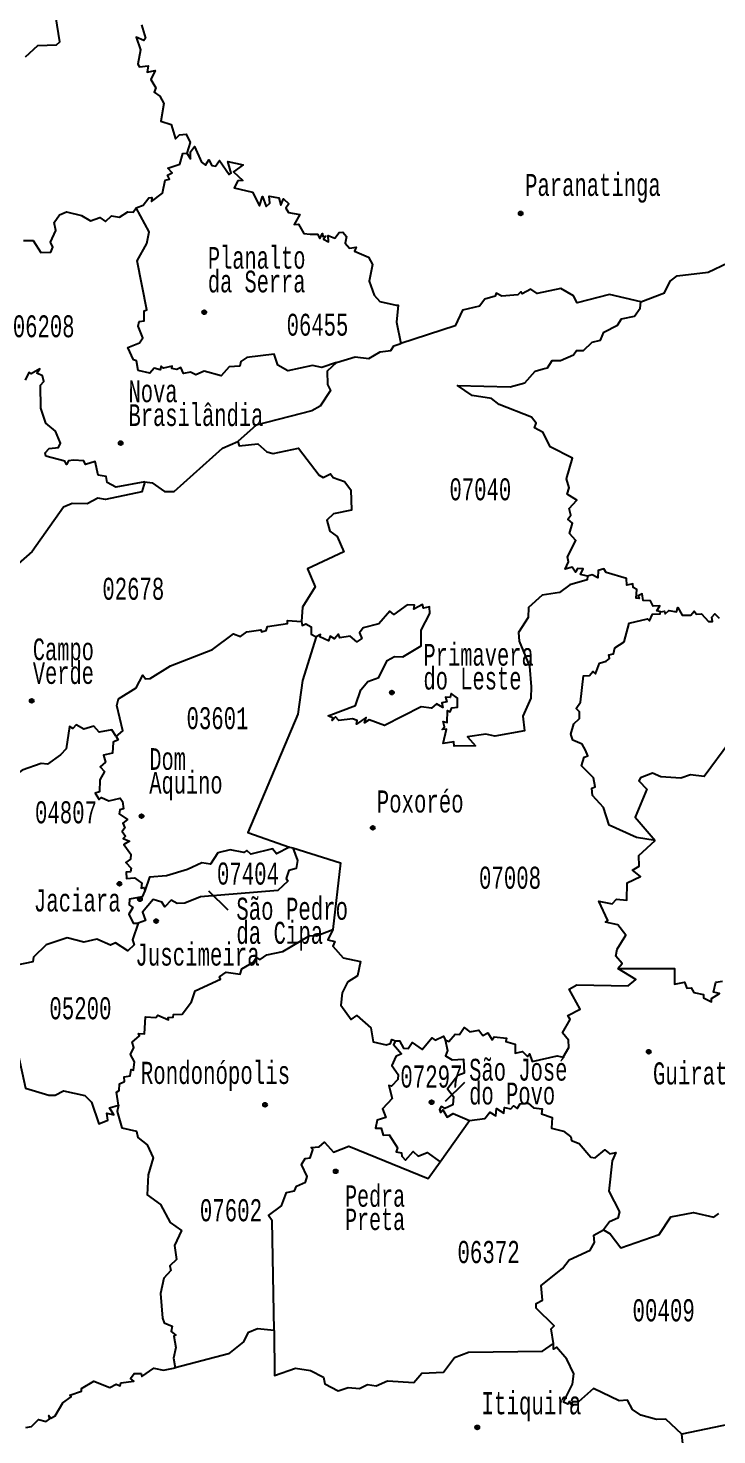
# Model space of a CAD drawing. Header units: millimetres. Extents: x 9851 to 10267, y 23387 to 23778.
# Drawn here: x 10038.98 to 10054.73, y 23552.53 to 23584.72 of the extents above; entities that cross this region are included whole.
import ezdxf
from ezdxf.enums import TextEntityAlignment as Align

# ---------------------------------------------------------------- set-up
doc = ezdxf.new("R2010")
doc.units = ezdxf.units.MM
doc.layers.add('3', color=7, linetype='Continuous')
doc.styles.add('MONOTXT', font='MONOTXT', dxfattribs={"height": 0.2})

# ---------------------------------------------------------------- blocks, each defined once
blk = doc.blocks.new('SEDE')
at = {"layer": '3', "color": 7, "linetype": 'Continuous'}
blk.add_circle((0, 0), 0.00451, dxfattribs=at)

msp = doc.modelspace()

# ---------------------------------------------------------------- linework, layer by layer
at = {"color": 7, "linetype": 'Continuous'}
for p, q in [((10044.954, 23565.98), (10045.032, 23565.96)), ((10043.101, 23564.979), (10043.549, 23564.549)), ((10048.523, 23560.171), (10048.967, 23560.605)), ((10048.401, 23558.781), (10049.075, 23559.725)), ((10053.956, 23552.261), (10053.924, 23552.55))]:
    msp.add_line(p, q, dxfattribs=at)
for points in [[(10038.923, 23584.064), (10039.204, 23584.323), (10039.632, 23584.337), (10039.709, 23584.4), (10039.613, 23584.977)], [(10041.572, 23584.792), (10041.668, 23584.486), (10041.623, 23584.436), (10041.451, 23584.509), (10041.548, 23584.222), (10041.492, 23583.892), (10041.526, 23583.833), (10041.727, 23583.851), (10041.7, 23583.706), (10041.887, 23583.745), (10041.783, 23583.545), (10041.901, 23583.352), (10041.86, 23583.255), (10041.994, 23583.159), (10042.083, 23582.993), (10042.017, 23582.585), (10042.255, 23582.51), (10042.351, 23582.183), (10042.439, 23582.277), (10042.595, 23582.291), (10042.686, 23582.102), (10042.613, 23581.854)], [(10041.453, 23580.608), (10041.612, 23580.665), (10041.737, 23580.831), (10041.808, 23580.84), (10041.803, 23580.747), (10042.052, 23580.941), (10042.115, 23581.239), (10042.213, 23581.26), (10042.164, 23581.353), (10042.277, 23581.403), (10042.178, 23581.511), (10042.446, 23581.608), (10042.517, 23581.847), (10042.613, 23581.854)], [(10042.613, 23581.854), (10042.694, 23581.724), (10042.692, 23581.885), (10042.785, 23582.009), (10042.947, 23581.65), (10043.036, 23581.582), (10043.11, 23581.703), (10043.181, 23581.572), (10043.263, 23581.562), (10043.357, 23581.686), (10043.58, 23581.367), (10043.626, 23581.399), (10043.546, 23581.665), (10043.898, 23581.588), (10043.675, 23581.428), (10043.89, 23581.228), (10043.774, 23581.227), (10043.688, 23581.06), (10044.107, 23580.964), (10044.273, 23580.654), (10044.34, 23580.866), (10044.424, 23580.639), (10044.507, 23580.713), (10044.494, 23580.87), (10044.714, 23580.836), (10044.76, 23580.664), (10044.82, 23580.809), (10044.94, 23580.697), (10044.869, 23580.602), (10044.936, 23580.498), (10045.194, 23580.451), (10045.063, 23580.224), (10045.165, 23580.232), (10045.283, 23580.022), (10045.426, 23580.007), (10045.597, 23580.005), (10045.647, 23579.903), (10045.707, 23580.018), (10045.72, 23579.948), (10045.789, 23579.959), (10045.733, 23579.886), (10045.846, 23579.826), (10045.84, 23579.976), (10045.994, 23579.913), (10046.09, 23580.044), (10046.174, 23580.047), (10046.26, 23579.947), (10046.228, 23579.794), (10046.33, 23579.685), (10046.484, 23579.706), (10046.439, 23579.612), (10046.763, 23579.478), (10046.852, 23579.309), (10046.781, 23578.93), (10046.891, 23578.605), (10047.021, 23578.465), (10047.394, 23578.38), (10047.441, 23578.382), (10047.403, 23577.988), (10047.498, 23577.5)], [(10038.875, 23579.861), (10039.095, 23579.858), (10039.27, 23579.585), (10039.5, 23579.593), (10039.546, 23579.708), (10039.492, 23579.822), (10039.612, 23580.087), (10039.577, 23580.268), (10039.697, 23580.449), (10039.858, 23580.511), (10040.203, 23580.432), (10040.409, 23580.305), (10040.62, 23580.383), (10040.753, 23580.291), (10040.888, 23580.426), (10041.071, 23580.395), (10041.258, 23580.516), (10041.385, 23580.503), (10041.453, 23580.608)], [(10046.034, 23577.064), (10045.696, 23576.951), (10045.48, 23576.997), (10044.921, 23576.878), (10044.692, 23577.006), (10044.608, 23577.256), (10043.978, 23577.18), (10043.841, 23577.091), (10043.821, 23576.987), (10043.575, 23576.969), (10043.395, 23576.76), (10043.005, 23576.869), (10042.814, 23576.786), (10042.69, 23576.845), (10042.533, 23576.816), (10042.474, 23576.955), (10042.383, 23576.906), (10042.268, 23576.932), (10042.277, 23576.985), (10042.078, 23576.94), (10042.026, 23576.985), (10042.003, 23576.896), (10041.864, 23576.935), (10041.765, 23576.826), (10041.499, 23576.885), (10041.461, 23577.104), (10041.392, 23577.129), (10041.259, 23577.413), (10041.524, 23577.518), (10041.603, 23577.63), (10041.495, 23577.896), (10041.518, 23578.006), (10041.637, 23578.023), (10041.634, 23578.249), (10041.698, 23578.276), (10041.472, 23579.393), (10041.695, 23579.791), (10041.747, 23580.057), (10041.453, 23580.608)], [(10052.99, 23578.453), (10053.527, 23578.664), (10053.66, 23578.925), (10053.821, 23579.053), (10054.524, 23579.137), (10054.974, 23579.346), (10055.233, 23579.665), (10055.145, 23579.779), (10055.299, 23580.025), (10055.423, 23580.169), (10055.566, 23580.157), (10055.569, 23580.287), (10055.638, 23580.301), (10055.585, 23580.351), (10055.75, 23580.372), (10055.839, 23580.57), (10056.089, 23580.761)], [(10052.99, 23578.453), (10052.274, 23578.626), (10051.536, 23578.435), (10051.451, 23578.592), (10051.156, 23578.757), (10050.616, 23578.647), (10050.476, 23578.745), (10050.277, 23578.637), (10050.241, 23578.683), (10050.179, 23578.619), (10049.809, 23578.584), (10049.678, 23578.656), (10049.659, 23578.585), (10049.419, 23578.519), (10049.301, 23578.353), (10048.913, 23578.264), (10048.745, 23577.906), (10047.498, 23577.5)], [(10051.772, 23572.181), (10051.61, 23572.217), (10051.673, 23572.343), (10051.543, 23572.351), (10051.492, 23572.271), (10051.422, 23572.383), (10051.262, 23572.338), (10051.338, 23572.509), (10051.308, 23572.618), (10051.5, 23572.992), (10051.354, 23573.155), (10051.429, 23573.388), (10051.319, 23573.482), (10051.385, 23573.578), (10051.353, 23573.724), (10051.523, 23573.918), (10051.301, 23574.056), (10051.349, 23574.197), (10051.291, 23574.406), (10051.428, 23574.877), (10050.916, 23575.14), (10050.753, 23575.468), (10050.555, 23575.574), (10050.597, 23575.679), (10050.485, 23575.814), (10049.75, 23576.105), (10049.577, 23576.246), (10049.132, 23576.315), (10048.798, 23576.541), (10049.999, 23576.511), (10050.333, 23576.601), (10050.573, 23576.869), (10050.755, 23576.923), (10050.853, 23576.943), (10050.964, 23577.111), (10051.154, 23577.116), (10051.445, 23577.243), (10051.517, 23577.344), (10051.674, 23577.345), (10051.872, 23577.53), (10052.067, 23577.578), (10052.144, 23577.764), (10052.452, 23577.925), (10052.544, 23578.064), (10052.841, 23578.126), (10052.976, 23578.313), (10052.99, 23578.453)], [(10046.034, 23577.064), (10046.457, 23577.195), (10046.768, 23577.161), (10047.032, 23577.312), (10047.272, 23577.344), (10047.344, 23577.45), (10047.498, 23577.5)], [(10041.651, 23574.34), (10040.983, 23574.215), (10040.785, 23574.32), (10040.766, 23574.457), (10040.586, 23574.493), (10040.512, 23574.803), (10040.294, 23574.733), (10040.251, 23574.815), (10040.019, 23574.834), (10039.907, 23574.818), (10039.861, 23574.732), (10039.819, 23574.809), (10039.385, 23574.924), (10039.369, 23575.001), (10039.46, 23575.103), (10039.678, 23575.12), (10039.719, 23575.221), (10039.606, 23575.495), (10039.389, 23575.681), (10039.274, 23576.023), (10039.262, 23576.551), (10039.343, 23576.634), (10039.308, 23576.762), (10039.181, 23576.825), (10039.248, 23576.922), (10039.054, 23576.81), (10038.994, 23576.84), (10038.914, 23576.665)], [(10046.034, 23577.064), (10045.82, 23576.868), (10045.823, 23576.563), (10045.895, 23576.428), (10045.657, 23576.072), (10045.467, 23575.965), (10044.192, 23575.63), (10043.777, 23575.26)], [(10041.651, 23574.34), (10041.816, 23574.311), (10042.099, 23574.115), (10042.319, 23574.119), (10043.421, 23575.105), (10043.777, 23575.26)], [(10043.777, 23575.26), (10043.806, 23575.162), (10044.232, 23575.209), (10044.44, 23575.022), (10044.585, 23574.989), (10045.159, 23575.108), (10045.638, 23574.489), (10045.724, 23574.437), (10045.892, 23574.524), (10045.956, 23574.435), (10046.21, 23574.344), (10046.356, 23574.152), (10046.372, 23573.687), (10045.965, 23573.602), (10045.812, 23573.461), (10045.88, 23573.21), (10046.046, 23573.087), (10046.198, 23572.737), (10045.366, 23572.345), (10045.544, 23571.932), (10045.254, 23571.469), (10045.233, 23571.145)], [(10041.651, 23574.34), (10041.579, 23574.111), (10040.749, 23573.935), (10040.574, 23573.962), (10040.328, 23573.835), (10039.988, 23573.842), (10039.789, 23573.755), (10039.077, 23572.746), (10037.407, 23571.281)], [(10051.772, 23572.181), (10051.758, 23572.092), (10051.367, 23571.982), (10051.13, 23571.808), (10050.735, 23571.744), (10050.423, 23571.46), (10050.412, 23571.237), (10050.194, 23570.893), (10050.205, 23570.689), (10050.443, 23570.123), (10050.48, 23569.65), (10050.474, 23569.387), (10050.288, 23568.978), (10050.331, 23568.638), (10049.652, 23568.522), (10049.448, 23568.563), (10049.028, 23568.504), (10049.212, 23568.298), (10048.719, 23568.29), (10048.71, 23568.39), (10048.468, 23568.35), (10048.546, 23568.677), (10048.444, 23568.672), (10048.498, 23568.734), (10048.469, 23568.857), (10048.558, 23568.833), (10048.572, 23569.109), (10048.627, 23569.079), (10048.671, 23569.163), (10048.798, 23569.181), (10048.8, 23569.39), (10048.652, 23569.494), (10048.628, 23569.4), (10048.521, 23569.408), (10048.551, 23569.304), (10048.439, 23569.281), (10048.461, 23569.171), (10048.315, 23569.256), (10048.201, 23569.157), (10047.966, 23569.188), (10047.125, 23568.76), (10046.779, 23568.89), (10046.668, 23568.825), (10046.708, 23568.948), (10046.488, 23568.791), (10046.501, 23568.88), (10046.395, 23568.913), (10046.085, 23568.876), (10046.009, 23568.963), (10045.933, 23568.878), (10045.957, 23568.932), (10045.841, 23568.98), (10046.468, 23569.22), (10046.587, 23569.575), (10046.75, 23569.77), (10046.997, 23569.863), (10047.192, 23570.248), (10047.354, 23570.339), (10047.55, 23570.336), (10047.963, 23570.584), (10047.967, 23570.942), (10048.161, 23571.322), (10048.158, 23571.48), (10048.018, 23571.448), (10047.995, 23571.53), (10047.801, 23571.423), (10047.817, 23571.514), (10047.643, 23571.524), (10047.341, 23571.302), (10047.252, 23571.379), (10047.001, 23571.091), (10046.642, 23570.996), (10046.56, 23570.886), (10046.607, 23570.756), (10046.495, 23570.68), (10046.342, 23570.803), (10046.11, 23570.768), (10046.08, 23570.854), (10045.984, 23570.745), (10045.887, 23570.803), (10045.849, 23570.698), (10045.646, 23570.789), (10045.662, 23570.843), (10045.568, 23570.793)], [(10053.434, 23571.364), (10053.35, 23571.387), (10053.423, 23571.498), (10053.267, 23571.492), (10053.209, 23571.614), (10053.043, 23571.624), (10053.02, 23571.774), (10052.926, 23571.727), (10052.949, 23571.668), (10052.884, 23571.679), (10052.897, 23571.874), (10052.811, 23571.917), (10052.804, 23572.003), (10052.67, 23571.97), (10052.663, 23572.122), (10052.192, 23572.26), (10052.139, 23572.347), (10052.012, 23572.307), (10052.003, 23572.143), (10051.872, 23572.213), (10051.772, 23572.181)], [(10053.434, 23571.364), (10053.531, 23571.38), (10053.548, 23571.317), (10053.627, 23571.392), (10053.804, 23571.365), (10053.837, 23571.459), (10053.934, 23571.289), (10054.134, 23571.283), (10054.205, 23571.38), (10054.258, 23571.308), (10054.374, 23571.317), (10054.533, 23571.139), (10054.623, 23571.144), (10054.609, 23571.242), (10054.683, 23571.32), (10054.775, 23571.218)], [(10040.993, 23568.51), (10041.144, 23568.637), (10041.008, 23569.22), (10041.048, 23569.376), (10041.448, 23569.626), (10041.604, 23569.911), (10041.667, 23569.832), (10041.771, 23569.839), (10042.238, 23570.127), (10043.197, 23570.502), (10043.678, 23570.862), (10043.84, 23570.797), (10043.982, 23570.905), (10044.299, 23570.951), (10044.318, 23570.905), (10044.42, 23570.936), (10044.451, 23571.026), (10044.909, 23571.096), (10044.908, 23571.163), (10045.233, 23571.145)], [(10045.233, 23571.145), (10045.245, 23571.047), (10045.326, 23571.092), (10045.454, 23571.019), (10045.451, 23570.85), (10045.568, 23570.793)], [(10053.312, 23566.131), (10052.891, 23566.199), (10052.266, 23566.484), (10052.134, 23566.886), (10051.885, 23567.158), (10051.867, 23567.331), (10051.947, 23567.358), (10051.908, 23567.569), (10051.628, 23567.842), (10051.69, 23568.039), (10051.776, 23568.067), (10051.724, 23568.198), (10051.645, 23568.335), (10051.432, 23568.424), (10051.384, 23568.568), (10051.455, 23568.799), (10051.584, 23568.923), (10051.589, 23569.073), (10051.509, 23569.15), (10051.605, 23569.296), (10051.68, 23569.896), (10051.816, 23569.904), (10051.89, 23569.995), (10051.952, 23569.947), (10052.043, 23570.191), (10052.198, 23570.231), (10052.272, 23570.295), (10052.256, 23570.38), (10052.361, 23570.4), (10052.396, 23570.537), (10052.61, 23570.68), (10052.721, 23571.101), (10053.141, 23571.202), (10053.184, 23571.155), (10053.252, 23571.313), (10053.431, 23571.316), (10053.434, 23571.364)], [(10045.568, 23570.793), (10045.256, 23569.792), (10045.146, 23569.025), (10044.004, 23566.315), (10044.954, 23565.98)], [(10040.993, 23568.51), (10040.893, 23568.662), (10040.603, 23568.612), (10040.487, 23568.747), (10040.255, 23568.682), (10040.078, 23568.776), (10040.007, 23568.696), (10039.929, 23568.736), (10039.851, 23568.231), (10039.722, 23568.092), (10039.422, 23567.877), (10039.28, 23567.891), (10038.845, 23567.743), (10038.305, 23567.348), (10038.272, 23567.04), (10037.735, 23565.829)], [(10040.993, 23568.51), (10041.037, 23568.435), (10040.928, 23568.378), (10040.909, 23568.13), (10040.704, 23568.083), (10040.753, 23567.921), (10040.63, 23567.817), (10040.724, 23567.71), (10040.622, 23567.519), (10040.614, 23567.242), (10040.512, 23567.211), (10040.609, 23567.07), (10040.658, 23567.112), (10040.83, 23567.038), (10041.085, 23567.099), (10041.14, 23567.024), (10041.162, 23566.859), (10041.074, 23566.836), (10041.059, 23566.745), (10041.251, 23566.609), (10041.148, 23566.53), (10041.191, 23566.42), (10041.133, 23566.336), (10041.208, 23566.234), (10041.153, 23566.181), (10041.296, 23566.119), (10041.17, 23566.039), (10041.331, 23565.822), (10041.323, 23565.702), (10041.214, 23565.627), (10041.339, 23565.499), (10041.322, 23565.414), (10041.219, 23565.404), (10041.232, 23565.261), (10041.41, 23565.275), (10041.584, 23565.154), (10041.568, 23565.044), (10041.634, 23565.056), (10041.653, 23564.977)], [(10055.025, 23568.386), (10054.439, 23567.598), (10054.122, 23567.631), (10053.905, 23567.555), (10053.445, 23567.587), (10053.257, 23567.674), (10052.978, 23567.562), (10052.939, 23567.495), (10053.127, 23567.306), (10052.859, 23566.666), (10053.312, 23566.131)], [(10044.954, 23565.98), (10044.659, 23565.824), (10044.564, 23565.94), (10044.073, 23565.82), (10043.983, 23565.901), (10043.916, 23565.858), (10043.603, 23565.917), (10043.315, 23565.847), (10043.148, 23565.593), (10042.952, 23565.62), (10042.628, 23565.466), (10042.144, 23565.323), (10041.758, 23565.292), (10041.653, 23564.977)], [(10052.46, 23563.206), (10052.561, 23563.318), (10052.415, 23563.487), (10052.447, 23563.643), (10052.646, 23563.965), (10052.466, 23564.204), (10052.177, 23564.261), (10052.236, 23564.302), (10052.025, 23564.745), (10052.335, 23564.681), (10052.433, 23564.786), (10052.67, 23564.763), (10052.672, 23565.163), (10052.984, 23565.307), (10052.798, 23565.455), (10052.947, 23565.546), (10052.943, 23565.79), (10053.312, 23566.131)], [(10045.032, 23565.96), (10045.143, 23565.674), (10045.112, 23565.493), (10044.939, 23565.448), (10044.88, 23565.265), (10044.921, 23565.199), (10044.693, 23564.989), (10042.92, 23564.846), (10042.565, 23564.701), (10042.389, 23564.689), (10042.25, 23564.769), (10042.103, 23564.616), (10042.041, 23564.723), (10041.84, 23564.781), (10041.595, 23564.491), (10041.662, 23564.304), (10041.494, 23564.241)], [(10045.032, 23565.96), (10046.124, 23565.622), (10045.948, 23564.095)], [(10041.653, 23564.977), (10041.591, 23564.846), (10041.302, 23564.788), (10041.292, 23564.661), (10041.377, 23564.597), (10041.283, 23564.443), (10041.384, 23564.244), (10041.494, 23564.241)], [(10041.494, 23564.241), (10041.364, 23563.861), (10041.409, 23563.744), (10041.262, 23563.605), (10040.979, 23563.793), (10040.867, 23563.738), (10040.555, 23563.871), (10040.255, 23563.807), (10039.87, 23563.903), (10039.395, 23563.744), (10039.106, 23563.462), (10039.087, 23563.359), (10038.688, 23563.271), (10038.605, 23563.179), (10038.47, 23563.238), (10038.335, 23563.13)], [(10041.046, 23560.076), (10040.998, 23560.377), (10041.059, 23560.412), (10041.067, 23560.567), (10041.184, 23560.618), (10041.175, 23560.727), (10041.315, 23560.75), (10041.337, 23560.89), (10041.391, 23560.876), (10041.412, 23561.068), (10041.322, 23561.238), (10041.4, 23561.395), (10041.358, 23561.52), (10041.53, 23561.665), (10041.505, 23561.716), (10041.638, 23561.707), (10041.668, 23562.098), (10041.897, 23562.081), (10041.944, 23562.137), (10042.19, 23562.026), (10042.18, 23562.082), (10042.3, 23562.093), (10042.307, 23562.152), (10042.502, 23562.16), (10042.718, 23562.437), (10042.798, 23562.692), (10043.377, 23562.959), (10043.358, 23563.011), (10043.511, 23563.117), (10043.827, 23563.072), (10043.868, 23563.197), (10044.144, 23563.353), (10044.2, 23563.456), (10044.288, 23563.412), (10044.435, 23563.517), (10044.801, 23563.593), (10045.418, 23563.96), (10045.572, 23563.949), (10045.948, 23564.095)], [(10045.948, 23564.095), (10045.832, 23563.857), (10045.99, 23563.82), (10045.946, 23563.711), (10046.186, 23563.451), (10046.582, 23563.361), (10046.508, 23563.038), (10046.28, 23562.891), (10046.158, 23562.643), (10046.132, 23562.365), (10046.365, 23562.04), (10046.496, 23562.126), (10046.817, 23561.846), (10046.87, 23561.529), (10047.167, 23561.457), (10047.267, 23561.487), (10047.298, 23561.582), (10047.382, 23561.545)], [(10038.335, 23563.13), (10038.925, 23560.468), (10039.454, 23560.309), (10039.601, 23560.303), (10039.79, 23560.406), (10040.279, 23560.294), (10040.427, 23560.142), (10040.595, 23559.649), (10040.8, 23559.735), (10040.778, 23559.89), (10040.937, 23559.855), (10040.845, 23560.017), (10041.046, 23560.076)], [(10048.517, 23561.571), (10048.6, 23561.532), (10048.742, 23561.702), (10048.845, 23561.69), (10048.949, 23561.853), (10049.082, 23561.757), (10049.286, 23561.792), (10049.378, 23561.67), (10049.492, 23561.729), (10049.586, 23561.572), (10049.634, 23561.642), (10049.919, 23561.611), (10049.902, 23561.533), (10050.117, 23561.473), (10050.114, 23561.269), (10050.283, 23561.304), (10050.399, 23561.193), (10050.443, 23561.249), (10050.503, 23561.075), (10051.076, 23561.206), (10051.211, 23561.171), (10051.342, 23561.398), (10051.333, 23561.564), (10051.198, 23561.732), (10051.374, 23562.036), (10051.322, 23562.128), (10051.599, 23562.276), (10051.349, 23562.729), (10051.526, 23562.83), (10052.695, 23562.808), (10052.872, 23562.951), (10052.46, 23563.206)], [(10052.46, 23563.206), (10053.757, 23563.205), (10053.755, 23562.848), (10053.989, 23562.892), (10054.039, 23562.753), (10054.142, 23562.762), (10054.198, 23562.655), (10054.417, 23562.607), (10054.422, 23562.535), (10054.6, 23562.44), (10054.606, 23562.52), (10054.788, 23562.628), (10054.651, 23562.665), (10054.699, 23562.891), (10054.857, 23562.91)], [(10047.382, 23561.545), (10047.332, 23561.468), (10047.518, 23561.252), (10047.384, 23561.189), (10047.294, 23560.982), (10047.437, 23560.781), (10047.434, 23560.663), (10047.289, 23560.51), (10047.228, 23560.525), (10047.306, 23560.232), (10047.08, 23559.993), (10047.155, 23559.791), (10046.957, 23559.73), (10046.925, 23559.551), (10047.052, 23559.547), (10047.098, 23559.392), (10047.236, 23559.396), (10047.423, 23559.098), (10047.396, 23559.012), (10047.516, 23558.988), (10047.523, 23558.911), (10047.609, 23558.818), (10047.782, 23559.016), (10047.899, 23558.908), (10048.105, 23558.99), (10048.401, 23558.781)], [(10047.382, 23561.545), (10047.473, 23561.545), (10047.56, 23561.381), (10047.67, 23561.374), (10047.761, 23561.511), (10047.992, 23561.348), (10048.213, 23561.614), (10048.29, 23561.567), (10048.48, 23561.657), (10048.517, 23561.571)], [(10048.517, 23561.571), (10048.572, 23561.328), (10048.524, 23561.202), (10048.672, 23561.115), (10048.935, 23561.13), (10048.951, 23560.812), (10048.803, 23560.753), (10048.57, 23560.449), (10048.703, 23560.278), (10048.691, 23560.082), (10048.509, 23559.998), (10048.42, 23560.044), (10048.387, 23559.975), (10048.412, 23559.907), (10048.465, 23559.973), (10048.562, 23559.799), (10048.697, 23559.885), (10049.075, 23559.725)], [(10041.046, 23560.076), (10041.014, 23559.928), (10041.127, 23559.556), (10041.462, 23559.48), (10041.491, 23559.336), (10041.699, 23559.167), (10041.838, 23558.873), (10041.728, 23558.486), (10041.706, 23558.023), (10042.01, 23557.802), (10042.227, 23557.389), (10042.484, 23557.208), (10042.33, 23556.869), (10042.375, 23556.546), (10042.217, 23556.404), (10042.244, 23556.295), (10042.082, 23556.117), (10042.006, 23555.767), (10042.051, 23555.201), (10042.091, 23555.099), (10042.276, 23555.017), (10042.249, 23554.896), (10042.361, 23554.811), (10042.311, 23554.79), (10042.361, 23554.532), (10042.301, 23554.292), (10042.346, 23554.07)], [(10049.075, 23559.725), (10049.424, 23559.774), (10049.536, 23559.919), (10049.677, 23559.831), (10049.692, 23559.998), (10049.854, 23559.896), (10049.873, 23560.021), (10050.015, 23559.993), (10050.079, 23560.06), (10050.159, 23560.003), (10050.226, 23560.109), (10050.416, 23560.121), (10050.534, 23560.016), (10050.734, 23559.994), (10050.714, 23559.875), (10050.963, 23559.793), (10050.945, 23559.549), (10051.221, 23559.479), (10051.391, 23559.352), (10051.402, 23559.269), (10051.582, 23559.198), (10051.847, 23558.885), (10051.945, 23558.869), (10052.164, 23559.052), (10052.28, 23558.965), (10052.416, 23558.991), (10052.332, 23558.803), (10052.26, 23558.109), (10052.501, 23557.637), (10052.465, 23557.495), (10052.271, 23557.411), (10052.135, 23557.225)], [(10044.603, 23554.921), (10044.557, 23557.428), (10044.477, 23557.552), (10044.772, 23557.771), (10044.89, 23558.076), (10045.072, 23558.113), (10045.118, 23558.221), (10045.323, 23558.317), (10045.361, 23558.447), (10045.234, 23558.717), (10045.315, 23558.855), (10045.427, 23558.872), (10045.491, 23559.058), (10045.448, 23559.109), (10045.632, 23559.124), (10045.753, 23559.231), (10045.964, 23559.002), (10046.311, 23559.142), (10048.127, 23558.398), (10048.401, 23558.781)], [(10052.135, 23557.225), (10052.288, 23557.132), (10052.529, 23556.809), (10053.405, 23557.118), (10053.674, 23557.52), (10054.19, 23557.618), (10054.659, 23557.514), (10054.771, 23557.598)], [(10050.989, 23554.622), (10050.94, 23554.957), (10051.007, 23555.03), (10050.594, 23555.432), (10050.592, 23555.541), (10050.74, 23555.614), (10050.71, 23555.947), (10051.196, 23556.339), (10051.346, 23556.54), (10051.829, 23556.759), (10051.932, 23556.938), (10051.916, 23557.1), (10052.135, 23557.225)], [(10057.147, 23556.284), (10057.156, 23556.102), (10057.353, 23556.16), (10057.517, 23556.116), (10057.635, 23555.903), (10057.84, 23555.873), (10058.144, 23555.688), (10058.11, 23555.577), (10057.878, 23555.452), (10057.417, 23554.974), (10057.229, 23554.89), (10055.02, 23552.779), (10053.924, 23552.55)], [(10044.603, 23554.921), (10044.225, 23554.962), (10044.007, 23554.867), (10043.904, 23554.663), (10043.565, 23554.388), (10042.346, 23554.07)], [(10044.603, 23554.921), (10044.617, 23553.892), (10045.094, 23554.058), (10045.433, 23554.005), (10045.736, 23553.851), (10045.765, 23553.703), (10046.069, 23553.539), (10046.297, 23553.621), (10046.558, 23553.597), (10046.741, 23553.683), (10046.936, 23553.654), (10047.196, 23553.77), (10047.798, 23553.734), (10047.982, 23553.945), (10048.478, 23553.966), (10048.729, 23554.3), (10049.047, 23554.429), (10050.743, 23554.447), (10050.989, 23554.622)], [(10053.924, 23552.55), (10053.556, 23552.895), (10053.345, 23552.882), (10052.989, 23552.988), (10052.798, 23553.115), (10052.682, 23553.324), (10052.495, 23553.311), (10051.904, 23553.595), (10051.562, 23553.287), (10051.422, 23553.291), (10051.41, 23553.21), (10051.354, 23553.294), (10051.318, 23553.237), (10051.221, 23553.278), (10051.423, 23553.691), (10051.453, 23553.928), (10051.295, 23554.266), (10051.059, 23554.539), (10050.988, 23554.496), (10050.989, 23554.622)], [(10038.928, 23552.701), (10039.055, 23552.726), (10039.217, 23552.887), (10039.391, 23552.841), (10039.476, 23552.898), (10039.453, 23552.978), (10039.501, 23552.919), (10039.603, 23552.968), (10039.772, 23553.266), (10039.965, 23553.4), (10039.933, 23553.443), (10040.198, 23553.532), (10040.2, 23553.595), (10040.482, 23553.759), (10040.849, 23553.618), (10040.992, 23553.691), (10041.085, 23553.656), (10041.099, 23553.725), (10041.394, 23553.76), (10041.323, 23553.821), (10041.408, 23553.935), (10041.562, 23553.935), (10041.577, 23553.871), (10041.858, 23554.063), (10042.075, 23554.014), (10042.346, 23554.07)]]:
    msp.add_lwpolyline(points, dxfattribs=at)
for p in [(10050.241, 23580.477), (10043.008, 23578.218), (10041.097, 23575.224), (10039.063, 23569.327), (10047.297, 23569.517), (10041.574, 23566.688), (10046.86, 23566.421), (10041.069, 23565.141), (10041.538, 23564.788), (10041.908, 23564.288), (10053.169, 23561.299), (10044.397, 23560.085), (10048.205, 23560.143), (10046.013, 23558.563), (10049.249, 23552.705)]:
    msp.add_point(p, dxfattribs=at)

# ---------------------------------------------------------------- block references
for p, xscale, yscale, zscale, rotation in [((10050.241, 23580.477), 10.00001794315714, 10.00001794315714, 10, 359.2502586924701), ((10043.008, 23578.218), 10.00002154412294, 10.00002154412294, 10, 359.0349237818825), ((10041.097, 23575.224), 9.999986865704793, 9.999986865704793, 10, 358.9404566863063), ((10047.297, 23569.517), 10.00001447131877, 10.00001447131877, 10, 359.0215809637538), ((10039.063, 23569.327), 9.999982108418964, 9.999982108418964, 10, 358.7934177286022), ((10041.574, 23566.688), 10.00002097166347, 10.00002097166347, 10, 358.8211760641871), ((10046.86, 23566.421), 9.999999999999998, 9.999999999999998, 9.999999999999998, 358.9639413430375), ((10041.069, 23565.141), 10.0000234830039, 10.0000234830039, 10, 358.7822144413477), ((10041.538, 23564.788), 9.999999999999998, 9.999999999999998, 9.999999999999998, 358.7899500345513), ((10041.908, 23564.288), 9.999986032383047, 9.999986032383047, 10, 358.7923507448746), ((10053.169, 23561.299), 9.999984662595358, 9.999984662595358, 10, 359.0637391431101), ((10048.205, 23560.143), 10, 10, 10, 358.9063016720167), ((10044.397, 23560.085), 10.00001886960933, 10.00001886960933, 10, 358.7960907973334), ((10046.013, 23558.563), 9.999984006216105, 9.999984006216105, 10, 358.8185030884633), ((10049.249, 23552.705), 9.999977290306775, 9.999977290306775, 10, 358.8203703286588)]:
    msp.add_blockref('SEDE', p, dxfattribs=dict(at, xscale=xscale, yscale=yscale, zscale=zscale, rotation=rotation))

# ---------------------------------------------------------------- texts
at = {"color": 7, "linetype": 'Continuous', "style": 'MONOTXT', "width": 0.650001}
for s, height, p in [('Paranatinga', 0.5007, (10050.344, 23580.879)), ('Poxor%%233o', 0.50402, (10046.952, 23566.772))]:
    msp.add_text(s, height=height, dxfattribs=at).set_placement(p)
at = {"color": 7, "linetype": 'Continuous', "style": 'MONOTXT'}
for s, height, rotation, width, p in [('Planalto ', 0.4958, 359.9982, 0.649999, (10043.091, 23579.214)), ('da Serra', 0.4958, 359.9982, 0.649999, (10043.091, 23578.672)), ('Nova ', 0.4979, 359.9983, 0.65, (10041.277, 23576.159)), ('Brasil%%226ndia', 0.49789, 359.9983, 0.65, (10041.277, 23575.615)), ('Campo ', 0.4962, 359.9982, 0.65, (10039.089, 23570.257)), ('Primavera ', 0.4983, 359.9982, 0.649997, (10048.018, 23570.132)), ('Verde', 0.4962, 359.9982, 0.65, (10039.089, 23569.715)), ('do Leste', 0.4983, 359.9982, 0.649997, (10048.018, 23569.587)), ('Dom ', 0.4962, 359.9982, 0.650002, (10041.752, 23567.748)), ('Aquino', 0.4962, 359.9982, 0.650002, (10041.752, 23567.206)), ('S%%227o Jos%%233 ', 0.49922, 359.9982, 0.650002, (10049.064, 23560.638)), ('do Povo', 0.4992, 359.9982, 0.650002, (10049.064, 23560.093)), ('Itiquira', 0.5076, 0, 0.650003, (10049.344, 23553.003))]:
    msp.add_text(s, height=height, rotation=rotation, dxfattribs=dict(at, width=width)).set_placement(p)
for s, height, width, p in [('06208', 0.5014, 0.649999, (10039.337, 23577.896)), ('06455', 0.5014, 0.649999, (10045.596, 23577.932)), ('02678', 0.5028, 0.650002, (10041.386, 23571.891)), ('03601', 0.5035, 0.650001, (10043.31, 23568.93)), ('04807', 0.504, 0.649999, (10039.847, 23566.777)), ('07404', 0.5044, 0.649999, (10044.007, 23565.375)), ('07008', 0.5044, 0.649998, (10049.998, 23565.281)), ('05200', 0.5051, 0.649999, (10040.177, 23562.294)), ('07297', 0.5055, 0.650001, (10048.201, 23560.732)), ('07602', 0.5063, 0.650004, (10043.618, 23557.673)), ('06372', 0.5066, 0.649999, (10049.507, 23556.717)), ('00409', 0.507, 0.649998, (10053.51, 23555.384))]:
    msp.add_text(s, height=height, dxfattribs=dict(at, width=width)).set_placement(p, align=Align.MIDDLE)
at = {"color": 7, "linetype": 'Continuous', "style": 'MONOTXT', "width": 0.650002}
msp.add_text('07040', height=0.5022, rotation=360, dxfattribs=at).set_placement((10049.319, 23574.166), align=Align.MIDDLE)
at = {"color": 7, "linetype": 'Continuous', "style": 'MONOTXT', "width": 0.65}
msp.add_text('Jaciara', height=0.5045, dxfattribs=at).set_placement((10041.099, 23565.012), align=Align.TOP_RIGHT)
at = {"color": 7, "linetype": 'Continuous', "style": 'MONOTXT'}
for s, height, rotation, width, p in [('S%%227o Pedro ', 0.50416, 359.9994, 0.650002, (10043.741, 23564.823)), ('da Cipa', 0.5042, 359.9994, 0.650002, (10043.741, 23564.272)), ('Pedra ', 0.4879, 0, 0.650001, (10046.227, 23558.241)), ('Preta', 0.4879, 0, 0.650001, (10046.227, 23557.708))]:
    msp.add_text(s, height=height, rotation=rotation, dxfattribs=dict(at, width=width)).set_placement(p, align=Align.TOP_LEFT)
for s, height, width, p in [('Juscimeira', 0.5048, 0.649998, (10041.434, 23563.775)), ('Guiratinga', 0.5055, 0.649999, (10053.265, 23561.056))]:
    msp.add_text(s, height=height, dxfattribs=dict(at, width=width)).set_placement(p, align=Align.TOP_LEFT)
at = {"color": 7, "linetype": 'Continuous', "style": 'MONOTXT', "width": 0.650003}
msp.add_text('Rondon%%243polis', height=0.50558, dxfattribs=at).set_placement((10044.971, 23560.563), align=Align.RIGHT)

doc.saveas('drawing.dxf')
